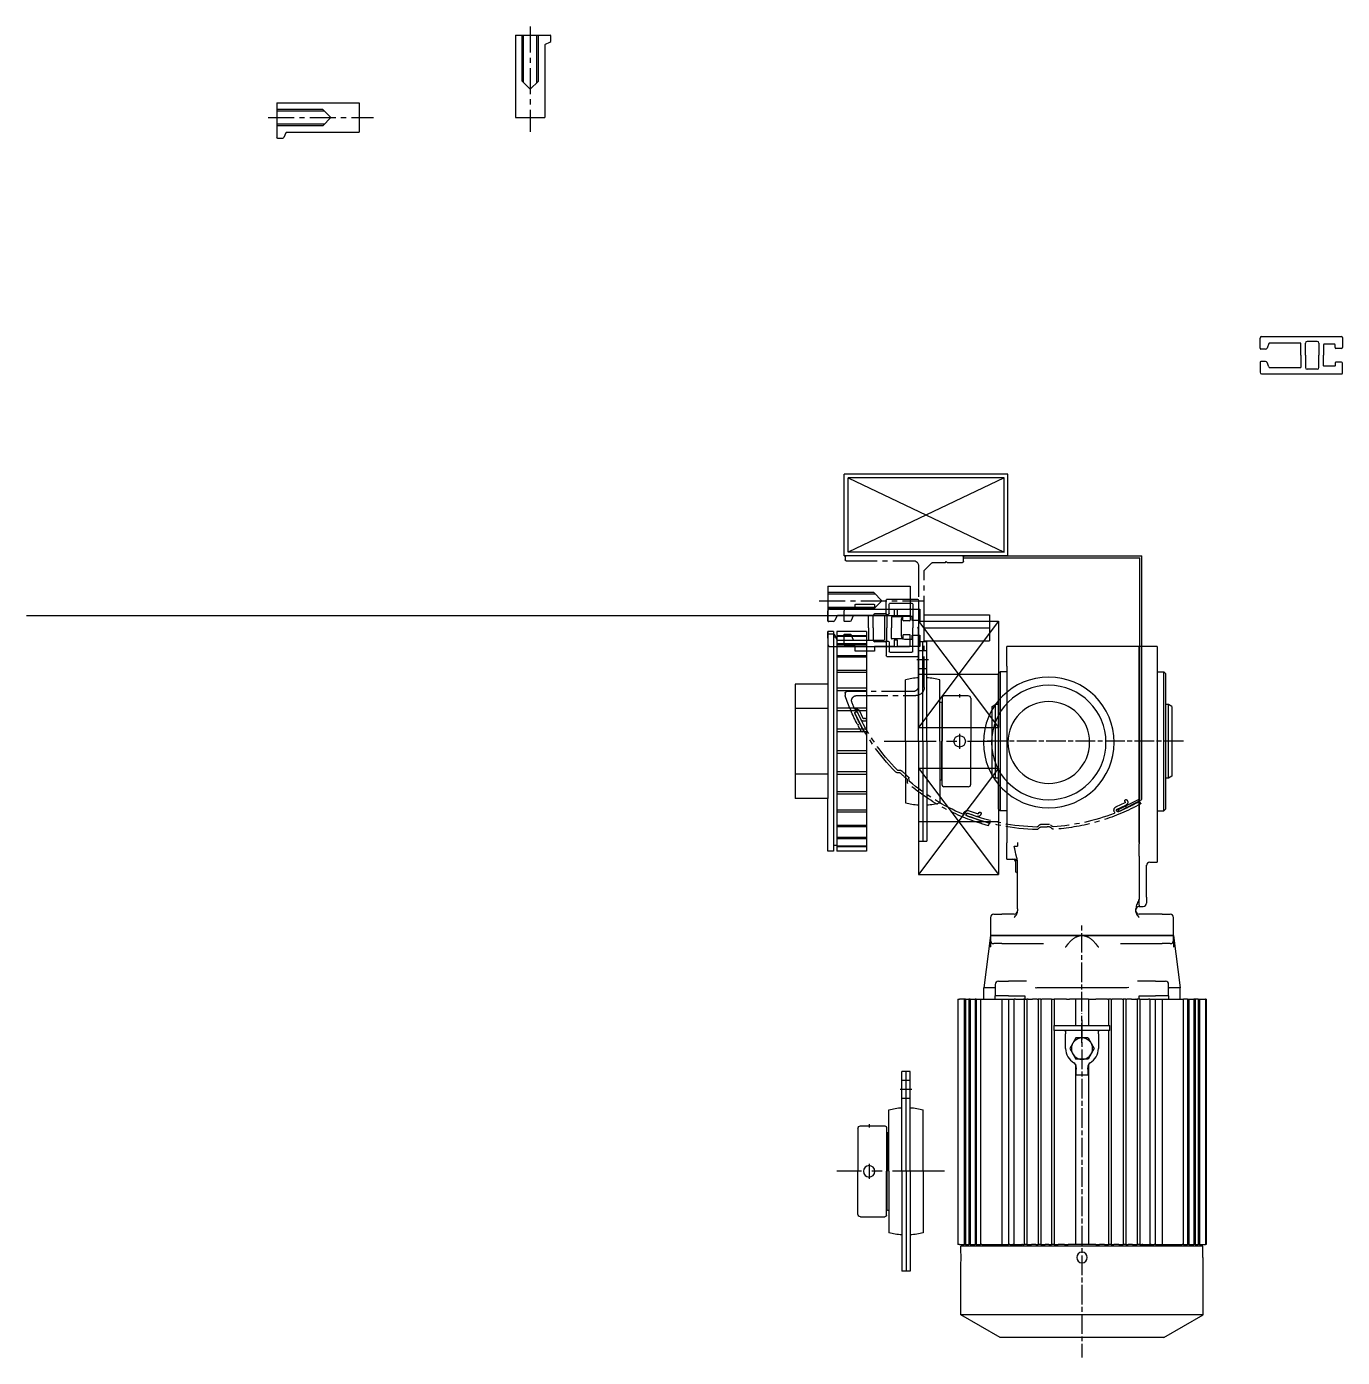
# Model space of a CAD drawing. Header units: millimetres. Extents: x 150937 to 394412, y 327166 to 584759.
# Drawn here: x 225525 to 226329, y 455833 to 456647 of the extents above; entities that cross this region are included whole.
import ezdxf

# ---------------------------------------------------------------- set-up
doc = ezdxf.new("R2010")
doc.units = ezdxf.units.MM
for name, pattern in [('AM_ISO08W050', [18, 12, -1.5, 3, -1.5]), ('CENTER', [50.8, 31.75, -6.35, 6.35, -6.35]), ('CENTER2', [28.575, 19.05, -3.175, 3.175, -3.175]), ('HIDDEN', [0.375, 0.25, -0.125])]:
    doc.linetypes.add(name, pattern=pattern)
for name, color, linetype in [('1', 2, 'CENTER2'), ('AM_7', 4, 'AM_ISO08W050'), ('AM_VIS', 7, 'Continuous'), ('C', 1, 'CENTER')]:
    doc.layers.add(name, color=color, linetype=linetype)

# ---------------------------------------------------------------- blocks, each defined once
blk = doc.blocks.new('wqweqwqw')
at = {"color": 1}
for p, q in [((-34498.3, 13825.96), (-34498.3, 13807.21)), ((-34489.51, 13826.46), (-34497.8, 13826.46)), ((-34495.8, 13824.16), (-34495.8, 13810.71)), ((-34491.82, 13824.66), (-34495.3, 13824.66)), ((-34489.51, 13824.66), (-34491.82, 13824.66)), ((-34489.01, 13825.96), (-34489.01, 13825.16)), ((-34472.59, 13825.96), (-34472.59, 13825.16)), ((-34472.09, 13826.46), (-34463.8, 13826.46)), ((-34472.09, 13824.66), (-34469.78, 13824.66)), ((-34469.78, 13824.66), (-34466.3, 13824.66)), ((-34465.8, 13824.16), (-34465.8, 13810.71)), ((-34463.3, 13825.96), (-34463.3, 13807.21)), ((-34497.8, 13806.71), (-34481.3, 13806.71)), ((-34495.3, 13810.21), (-34480.8, 13810.21)), ((-34480.8, 13807.21), (-34481.3, 13806.71)), ((-34466.3, 13810.21), (-34480.8, 13810.21)), ((-34480.3, 13806.71), (-34480.8, 13807.21)), ((-34463.8, 13806.71), (-34480.3, 13806.71))]:
    blk.add_line(p, q, dxfattribs=at)
for centre, start, end in [((-34497.8, 13825.96), 90, 180), ((-34495.3, 13824.16), 90, 180), ((-34489.51, 13825.96), 360, 90), ((-34489.51, 13825.16), 270, 0), ((-34472.09, 13825.96), 90, 180), ((-34472.09, 13825.16), 180, 270), ((-34466.3, 13824.16), 0, 90), ((-34463.8, 13825.96), 0, 90), ((-34497.8, 13807.21), 180, 270), ((-34495.3, 13810.71), 180, 270), ((-34466.3, 13810.71), 270, 0), ((-34463.8, 13807.21), 270, 0)]:
    blk.add_arc(centre, 0.5, start, end, dxfattribs=at)
blk = doc.blocks.new('ddddd')
for p, q in [((-37835.61, 17824.24), (-37835.61, 17874.24)), ((-37835.61, 17874.24), (-37735.61, 17874.24)), ((-37833.31, 17826.54), (-37833.31, 17871.94)), ((-37833.31, 17871.94), (-37737.91, 17871.94)), ((-37833.31, 17871.94), (-37737.91, 17826.54)), ((-37737.91, 17871.94), (-37833.31, 17826.54)), ((-37737.91, 17826.54), (-37737.91, 17871.94)), ((-37735.61, 17824.24), (-37735.61, 17874.24)), ((-37833.31, 17826.54), (-37737.91, 17826.54)), ((-37835.61, 17824.24), (-37735.61, 17824.24)), ((-37808.46, 17823.04), (-37808.46, 17824.24)), ((-37784.46, 17788.24), (-37824.46, 17788.24)), ((-37824.46, 17788.24), (-37824.46, 17772.24)), ((-37735.61, 17787.49), (-37235.61, 17787.49)), ((-37784.46, 17780.24), (-37824.46, 17780.24)), ((-37784.46, 17772.24), (-37824.46, 17772.24)), ((-37742.1, 17738.74), (-37742.09, 17738.74)), ((-37907.52, 17671.21), (-37908.09, 17670.15)), ((-37902.82, 17668.88), (-37903.4, 17667.83))]:
    blk.add_line(p, q)
at = {"color": 3}
for p, q in [((-37808.46, 17824.24), (-37917.6, 17824.24)), ((-37917.6, 17675.16), (-37917.6, 17824.24)), ((-37808.46, 17823.04), (-37916.4, 17823.04)), ((-37916.4, 17675.68), (-37916.4, 17823.04)), ((-37903.4, 17667.83), (-37917.6, 17675.16)), ((-37902.82, 17668.88), (-37916.4, 17675.68))]:
    blk.add_line(p, q, dxfattribs=at)
at = {"color": 5}
blk.add_lwpolyline([(-37770.43, 17780.24), (-37770.43, 17775.24, -0.414214), (-37772.43, 17773.24), (-37777.21, 17773.24), (-37777.21, 17775.74), (-37781.71, 17775.74), (-37781.71, 17768.84), (-37768.21, 17768.84), (-37768.21, 17772.64), (-37766.01, 17772.64), (-37766.01, 17768.84), (-37754.01, 17768.84), (-37754.01, 17766.14, 0.414214), (-37753.71, 17765.84), (-37742.61, 17765.84, 0.414214), (-37742.31, 17766.14), (-37742.31, 17768.84), (-37736.61, 17768.84, 0.414214), (-37735.61, 17769.84), (-37735.61, 17776.14, 0.414214), (-37735.91, 17776.44), (-37736.61, 17776.44), (-37738.96, 17776.44, 0.314574), (-37739.89, 17775.78), (-37740.94, 17772.93, -0.314574), (-37741.22, 17772.74), (-37759.91, 17772.74, -0.414214), (-37760.41, 17773.24), (-37760.41, 17780.24), (-37760.41, 17787.24, -0.414214), (-37759.91, 17787.74), (-37741.22, 17787.74, -0.314574), (-37740.94, 17787.54), (-37739.89, 17784.69, 0.314574), (-37738.96, 17784.04), (-37736.61, 17784.04), (-37735.91, 17784.04, 0.414214), (-37735.61, 17784.34), (-37735.61, 17790.64, 0.414214), (-37736.61, 17791.64), (-37742.31, 17791.64), (-37742.31, 17794.34, 0.414214), (-37742.61, 17794.64), (-37753.71, 17794.64, 0.414214), (-37754.01, 17794.34), (-37754.01, 17791.64), (-37766.01, 17791.64), (-37766.01, 17787.84), (-37768.21, 17787.84), (-37768.21, 17791.64), (-37781.71, 17791.64), (-37781.71, 17784.74), (-37777.21, 17784.74), (-37777.21, 17787.24), (-37772.43, 17787.24, -0.414214), (-37770.43, 17785.24)], format="xyb", close=True, dxfattribs=at)
for radius in [40, 35, 25]:
    blk.add_circle((-37860.64, 17710.09), radius)
at = {"layer": '1'}
for p, q in [((-37808.46, 17820.74), (-37808.46, 17823.74)), ((-37807.96, 17824.24), (-37736.67, 17824.24)), ((-37798.46, 17820.24), (-37807.96, 17820.24)), ((-37797.96, 17820.74), (-37798.46, 17820.24)), ((-37797.46, 17820.24), (-37797.96, 17820.74)), ((-37789.88, 17820.24), (-37797.46, 17820.24)), ((-37789.17, 17819.94), (-37784.75, 17815.53)), ((-37780.96, 17818.24), (-37780.96, 17745.03)), ((-37736.67, 17821.24), (-37777.96, 17821.24)), ((-37736.17, 17823.74), (-37736.17, 17821.74)), ((-37784.46, 17780.74), (-37784.46, 17814.82)), ((-37783.96, 17780.24), (-37784.46, 17780.74)), ((-37784.46, 17779.74), (-37783.96, 17780.24)), ((-37784.46, 17743.72), (-37784.46, 17779.74)), ((-37743.09, 17738.74), (-37779.46, 17738.74)), ((-37777.42, 17741.24), (-37737.17, 17741.24)), ((-37736.17, 17740.24), (-37736.17, 17738.9)), ((-37747.22, 17724.84), (-37745.12, 17729.19)), ((-37743.74, 17728.47), (-37745.82, 17724.15)), ((-37748.36, 17723.23), (-37748.72, 17723.39)), ((-37748.09, 17724.82), (-37747.73, 17724.66)), ((-37743.93, 17720.55), (-37745.98, 17716.76)), ((-37743.58, 17721.23), (-37744.08, 17721.08)), ((-37744.08, 17721.08), (-37743.93, 17720.55)), ((-37747.32, 17717.49), (-37746.7, 17718.72)), ((-37746.3, 17716.66), (-37747.23, 17717.17)), ((-37775.23, 17686.85), (-37775.14, 17688.37)), ((-37770.22, 17692.94), (-37768.7, 17692.91)), ((-37767.64, 17691.76), (-37769.16, 17691.8)), ((-37774.08, 17687.22), (-37774.15, 17685.7)), ((-37916.86, 17672.83), (-37916.37, 17673.77)), ((-37912.95, 17670.5), (-37916.77, 17672.51)), ((-37916.05, 17673.86), (-37914.81, 17673.26)), ((-37908.81, 17674.32), (-37908.66, 17674.68)), ((-37902.55, 17669.39), (-37907.87, 17671.78)), ((-37907.22, 17674.06), (-37907.38, 17673.7)), ((-37907.19, 17673.19), (-37901.84, 17670.78)), ((-37912.42, 17670.66), (-37912.95, 17670.5)), ((-37912.27, 17670.16), (-37912.42, 17670.66)), ((-37819.12, 17666.06), (-37819.26, 17666.42)), ((-37817.8, 17666.97), (-37817.66, 17666.61)), ((-37817.17, 17666.38), (-37811.65, 17668.36)), ((-37811.19, 17666.87), (-37816.68, 17664.89)), ((-37861.72, 17658.24), (-37862.82, 17657.2)), ((-37862.8, 17658.77), (-37861.69, 17659.8)), ((-37853.93, 17657.03), (-37855, 17658.11)), ((-37854.97, 17659.67), (-37853.89, 17658.6)), ((-37823.88, 17659.4), (-37824.17, 17660.41)), ((-37824.01, 17660.7), (-37822.69, 17661.13)), ((-37819.44, 17660.44), (-37823.59, 17659.24)), ((-37819.17, 17660.92), (-37819.44, 17660.44)), ((-37818.71, 17660.67), (-37819.17, 17660.92))]:
    blk.add_line(p, q, dxfattribs=at)
for centre, radius, start, end in [((-37807.96, 17823.74), 0.5, 90, 180), ((-37807.96, 17820.74), 0.5, 180, 270), ((-37789.88, 17819.24), 1, 45, 90), ((-37777.96, 17818.24), 3, 90, 180), ((-37736.67, 17823.74), 0.5, 0, 90), ((-37736.67, 17821.74), 0.5, 270, 0), ((-37785.46, 17814.82), 1, 0, 45), ((-37777.58, 17744.63), 3.4, 173.30221, 272.76908), ((-37779.46, 17743.74), 5, 180, 270), ((-37854.64, 17778.6), 125, 332.68296, 341.32928), ((-37743.09, 17735.74), 3, 338.98199, 90), ((-37737.17, 17740.24), 1, 0, 90), ((-37737.17, 17738.9), 1, 341.32928, 0), ((-37855.8, 17780.04), 123.43, 315.25157, 335.27052), ((-37743.02, 17728.15), 2.34, 72.52838, 153.7085), ((-37742.98, 17728.05), 0.867, 329.91686, 150.64308), ((-37742.98, 17728.05), 0.788, 343.30576, 153.07627), ((-37742.23, 17730.68), 0.3, 252.52838, 336.91194), ((-37854.64, 17778.6), 122.5, 336.91194, 338.98199), ((-37855.8, 17780.04), 125, 315.2202, 335.30719), ((-37748.4, 17724.1), 0.781, 66.04629, 246.04629), ((-37747.57, 17725.01), 1.95, 246.04629, 333.7085), ((-37747.57, 17725.01), 0.391, 246.04629, 333.7085), ((-37854.64, 17778.6), 123.43, 330.98255, 335.60306), ((-37747.12, 17717.37), 0.234, 151.73514, 241.49987), ((-37746.19, 17716.87), 0.234, 241.49987, 331.56203), ((-37774.36, 17688.32), 0.781, 131.60066, 176.88727), ((-37855.8, 17780.04), 121.87, 311.60066, 314.23334), ((-37773.3, 17687.18), 0.781, 131.61816, 177.12829), ((-37855.8, 17780.04), 123.43, 311.61816, 314.21584), ((-37770.24, 17692.16), 0.781, 88.94673, 134.23334), ((-37769.17, 17691.01), 0.781, 88.70571, 134.21584), ((-37768.69, 17693.69), 0.781, 268.94673, 315.25157), ((-37767.62, 17692.54), 0.781, 268.70571, 315.2202), ((-37855.8, 17780.04), 125, 287.25651, 310.61381), ((-37855.8, 17780.04), 123.43, 292.7607, 310.58243), ((-37776.01, 17686.89), 0.781, 310.58243, 356.88727), ((-37774.94, 17685.74), 0.781, 310.61381, 357.12829), ((-37916.66, 17672.72), 0.234, 152.05898, 242.12114), ((-37916.16, 17673.66), 0.234, 62.29425, 152.05898), ((-37855.99, 17781.77), 123.43, 241.54166, 246.16217), ((-37907.02, 17673.54), 1.95, 156.60541, 244.26761), ((-37907.94, 17674.37), 0.781, 336.60541, 156.60541), ((-37907.02, 17673.54), 0.391, 156.60541, 244.26761), ((-37855.99, 17781.77), 125, 243.24207, 266.59936), ((-37855.99, 17781.77), 123.43, 246.16217, 247.46972), ((-37903.01, 17668.61), 0.898, 242.92656, 59.20884), ((-37902.86, 17668.67), 2.34, 333.55745, 64.26761), ((-37900.2, 17667.2), 0.704, 142.34226, 220.88657), ((-37855.99, 17781.77), 123.43, 248.74626, 266.56799), ((-37855.99, 17781.77), 125, 271.20576, 291.29275), ((-37855.99, 17781.77), 123.43, 271.23713, 291.25608), ((-37855.8, 17780.04), 123.43, 285.5561, 290.17662), ((-37818.53, 17666.7), 0.781, 20.61985, 200.61985), ((-37817.29, 17666.75), 1.95, 200.61985, 288.28205), ((-37817.29, 17666.75), 0.391, 200.61985, 288.28205), ((-37855.8, 17780.04), 123.43, 290.17662, 291.48416), ((-37810.91, 17666.14), 2.34, 17.57189, 108.28205), ((-37810.98, 17665.99), 0.788, 299.29132, 109.06183), ((-37810.98, 17665.99), 0.898, 286.94101, 103.22329), ((-37807.98, 17666.92), 0.704, 186.3567, 264.90101), ((-37863.36, 17657.77), 0.781, 266.59936, 313.11385), ((-37863.33, 17659.34), 0.781, 266.56799, 312.87283), ((-37861.18, 17657.67), 0.781, 87.60372, 133.11385), ((-37855.99, 17781.77), 123.43, 267.60372, 270.2014), ((-37855.99, 17781.77), 121.87, 267.58622, 270.2189), ((-37855.55, 17657.56), 0.781, 44.69127, 90.2014), ((-37855.52, 17659.12), 0.781, 44.93229, 90.2189), ((-37853.38, 17657.58), 0.781, 224.69127, 271.20576), ((-37853.34, 17659.15), 0.781, 224.93229, 271.23713), ((-37823.95, 17660.48), 0.234, 106.30869, 196.07343), ((-37823.65, 17659.46), 0.234, 196.07343, 286.13559)]:
    blk.add_arc(centre, radius, start, end, dxfattribs=at)
at = {"rotation": 270}
blk.add_blockref('wqweqwqw', (-51587.67, -16700.57), dxfattribs=at)
blk = doc.blocks.new('dxx')
for p, q in [((-35783.95, 14428.59), (-35783.95, 14378.24)), ((-35783.95, 14428.59), (-35762.71, 14428.59)), ((-35765.58, 14423.22), (-35762.85, 14424.33)), ((-35762.25, 14427.59), (-35762.25, 14428.09)), ((-35762.25, 14425.25), (-35762.25, 14427.59)), ((-35765.95, 14422.67), (-35765.95, 14378.24)), ((-35783.95, 14378.24), (-35765.95, 14378.24))]:
    blk.add_line(p, q)
at = {"color": 3}
for p, q in [((-35779.95, 14400.59), (-35779.95, 14428.59)), ((-35778.95, 14399.59), (-35778.95, 14428.59)), ((-35770.95, 14399.59), (-35770.95, 14428.59)), ((-35769.95, 14400.59), (-35769.95, 14428.59)), ((-35779.95, 14400.59), (-35774.95, 14395.59)), ((-35769.95, 14400.59), (-35774.95, 14395.59))]:
    blk.add_line(p, q, dxfattribs=at)
for centre, radius, start, end in [((-35763.25, 14425.25), 1, 293.66897, 0), ((-35762.75, 14428.09), 0.5, 0, 90), ((-35765.35, 14422.67), 0.6, 112.11017, 180)]:
    blk.add_arc(centre, radius, start, end)
at = {"layer": 'C', "color": 1, "linetype": 'CENTER', "ltscale": 0.5}
blk.add_line((-35774.95, 14433.87), (-35774.95, 14369.49), dxfattribs=at)
blk = doc.blocks.new('기어1')
for p, q in [((-35257.33, 14473.71), (-35260.83, 14473.71)), ((-35260.83, 14473.71), (-35260.83, 14371.46)), ((-35260.83, 14469.62), (-35260.83, 14473.71)), ((-35257.33, 14473.71), (-35257.33, 14339.21)), ((-35237.33, 14473.71), (-35255.33, 14473.71)), ((-35255.33, 14473.71), (-35255.33, 14339.21)), ((-35255.33, 14473.71), (-35255.33, 14339.21)), ((-35237.33, 14473.71), (-35237.33, 14339.21)), ((-35255.33, 14470.21), (-35257.33, 14470.21)), ((-35237.33, 14471.05), (-35255.33, 14471.05)), ((-35237.33, 14470.57), (-35255.33, 14470.57)), ((-35237.33, 14466.15), (-35255.33, 14466.15)), ((-35237.33, 14465.37), (-35255.33, 14465.37)), ((-35237.33, 14458.85), (-35255.33, 14458.85)), ((-35237.33, 14457.92), (-35255.33, 14457.92)), ((-35237.33, 14449.75), (-35255.33, 14449.75)), ((-35237.33, 14448.48), (-35255.33, 14448.48)), ((-35280.83, 14441.46), (-35280.83, 14371.46)), ((-35260.83, 14441.46), (-35280.83, 14441.46)), ((-35237.33, 14438.88), (-35255.33, 14438.88)), ((-35237.33, 14437.43), (-35255.33, 14437.43)), ((-35260.83, 14426.46), (-35280.83, 14426.46)), ((-35237.33, 14426.76), (-35255.33, 14426.76)), ((-35237.33, 14425.19), (-35255.33, 14425.19)), ((-35237.33, 14413.87), (-35255.33, 14413.87)), ((-35237.33, 14413.87), (-35255.33, 14413.87)), ((-35237.33, 14412.23), (-35255.33, 14412.23)), ((-35237.33, 14412.23), (-35255.33, 14412.23)), ((-35237.33, 14400.69), (-35255.33, 14400.69)), ((-35237.33, 14400.68), (-35255.33, 14400.68)), ((-35237.33, 14399.05), (-35255.33, 14399.05)), ((-35237.33, 14399.05), (-35255.33, 14399.05)), ((-35260.83, 14386.46), (-35280.83, 14386.46)), ((-35237.33, 14387.73), (-35255.33, 14387.73)), ((-35237.33, 14386.15), (-35255.33, 14386.15)), ((-35237.33, 14375.49), (-35255.33, 14375.49)), ((-35260.83, 14371.46), (-35280.83, 14371.46)), ((-35260.83, 14339.21), (-35260.83, 14371.46)), ((-35237.33, 14374.04), (-35255.33, 14374.04)), ((-35237.33, 14364.44), (-35255.33, 14364.44)), ((-35237.33, 14363.17), (-35255.33, 14363.17)), ((-35237.33, 14355), (-35255.33, 14355)), ((-35237.33, 14354.07), (-35255.33, 14354.07)), ((-35255.33, 14342.71), (-35257.33, 14342.71)), ((-35237.33, 14347.54), (-35255.33, 14347.54)), ((-35237.33, 14346.77), (-35255.33, 14346.77)), ((-35237.33, 14342.35), (-35255.33, 14342.35)), ((-35257.33, 14339.21), (-35260.83, 14339.21)), ((-35237.33, 14341.87), (-35255.33, 14341.87)), ((-35237.33, 14339.21), (-35255.33, 14339.21)), ((-35237.33, 14339.21), (-35237.33, 14339.21))]:
    blk.add_line(p, q)
blk = doc.blocks.new('eee')
at = {"color": 5}
for p, q in [((-34078.53, 13823.05), (-34078.53, 13815.65)), ((-34071.43, 13824.05), (-34077.53, 13824.05)), ((-34070.93, 13823.05), (-34070.93, 13823.55)), ((-34070.93, 13820.7), (-34070.93, 13823.05)), ((-34063.33, 13823.05), (-34063.33, 13823.55)), ((-34063.33, 13820.7), (-34063.33, 13823.05)), ((-34062.83, 13824.05), (-34056.73, 13824.05)), ((-34055.73, 13823.05), (-34055.73, 13815.65)), ((-34078.53, 13815.65), (-34078.53, 13807.65)), ((-34074.63, 13818.12), (-34074.63, 13799.19)), ((-34074.26, 13818.68), (-34071.53, 13819.78)), ((-34060, 13818.68), (-34062.73, 13819.78)), ((-34059.63, 13799.19), (-34059.63, 13818.12)), ((-34055.73, 13815.65), (-34055.73, 13807.65)), ((-34078.53, 13807.65), (-34078.53, 13786.69)), ((-34055.73, 13807.65), (-34055.73, 13786.69)), ((-34067.13, 13799.19), (-34074.63, 13799.19)), ((-34067.13, 13799.19), (-34059.63, 13799.19)), ((-34075.63, 13789.09), (-34075.63, 13795.29)), ((-34067.13, 13796.29), (-34074.63, 13796.29)), ((-34067.13, 13796.29), (-34059.63, 13796.29)), ((-34058.63, 13789.09), (-34058.63, 13795.29)), ((-34078.53, 13786.69), (-34078.53, 13774.19)), ((-34074.63, 13788.09), (-34067.13, 13788.09)), ((-34073.88, 13778.39), (-34073.88, 13784.99)), ((-34073.68, 13785.19), (-34067.13, 13785.19)), ((-34059.63, 13788.09), (-34067.13, 13788.09)), ((-34060.58, 13785.19), (-34067.13, 13785.19)), ((-34060.38, 13778.39), (-34060.38, 13784.99)), ((-34055.73, 13786.69), (-34055.73, 13774.19)), ((-34078.03, 13773.69), (-34071.88, 13773.69)), ((-34071.88, 13778.19), (-34073.68, 13778.19)), ((-34071.38, 13774.19), (-34071.38, 13777.69)), ((-34062.88, 13774.19), (-34062.88, 13777.69)), ((-34062.38, 13778.19), (-34060.58, 13778.19)), ((-34056.23, 13773.69), (-34062.38, 13773.69))]:
    blk.add_line(p, q, dxfattribs=at)
for centre, radius, start, end in [((-34077.53, 13823.05), 1, 90, 180), ((-34071.43, 13823.55), 0.5, 0, 90), ((-34062.83, 13823.55), 0.5, 90, 180), ((-34056.73, 13823.05), 1, 0, 90), ((-34074.03, 13818.12), 0.6, 112.11017, 180), ((-34071.93, 13820.7), 1, 293.66897, 0), ((-34062.33, 13820.7), 1, 180, 246.33103), ((-34060.23, 13818.12), 0.6, 0, 67.88983), ((-34074.63, 13795.29), 1, 90, 180), ((-34074.63, 13789.09), 1, 180, 270), ((-34059.63, 13795.29), 1, 0, 90), ((-34059.63, 13789.09), 1, 270, 0), ((-34073.68, 13784.99), 0.2, 90, 180), ((-34060.58, 13784.99), 0.2, 0, 90), ((-34078.03, 13774.19), 0.5, 180, 270), ((-34073.68, 13778.39), 0.2, 180, 270), ((-34071.88, 13777.69), 0.5, 0, 90), ((-34071.88, 13774.19), 0.5, 270, 0), ((-34062.38, 13777.69), 0.5, 90, 180), ((-34062.38, 13774.19), 0.5, 180, 270), ((-34060.58, 13778.39), 0.2, 270, 360), ((-34056.23, 13774.19), 0.5, 270, 0)]:
    blk.add_arc(centre, radius, start, end, dxfattribs=at)
blk = doc.blocks.new('베어링')
for p, q in [((1616.05, -9884.44), (1616.05, -9823.44)), ((1616.05, -9823.44), (1621.25, -9823.44)), ((1618.65, -9884.44), (1618.65, -9823.44)), ((1621.25, -9884.44), (1621.25, -9823.44)), ((1608.15, -9884.44), (1608.15, -9846.88)), ((1629.15, -9884.44), (1629.15, -9846.88)), ((1646.55, -9856.64), (1631.55, -9856.64)), ((1630.05, -9860.69), (1629.15, -9860.69)), ((1630.05, -9860.69), (1630.25, -9860.89)), ((1630.25, -9860.89), (1630.25, -9884.44)), ((1630.55, -9857.64), (1630.55, -9884.44)), ((1648.05, -9858.14), (1648.05, -9884.44)), ((1608.15, -9884.44), (1608.15, -9922)), ((1616.05, -9884.44), (1616.05, -9945.44)), ((1618.65, -9884.44), (1618.65, -9945.44)), ((1621.25, -9884.44), (1621.25, -9945.44)), ((1629.15, -9884.44), (1629.15, -9922)), ((1630.25, -9907.99), (1630.25, -9884.44)), ((1630.55, -9911.24), (1630.55, -9884.44)), ((1648.05, -9910.74), (1648.05, -9884.44)), ((1630.05, -9908.19), (1629.15, -9908.19)), ((1630.05, -9908.19), (1630.25, -9907.99)), ((1646.55, -9912.24), (1631.55, -9912.24)), ((1616.05, -9945.44), (1621.25, -9945.44))]:
    blk.add_line(p, q)
at = {"color": 3, "linetype": 'HIDDEN'}
for p, q in [((1616.05, -9828.94), (1621.25, -9828.94)), ((1616.05, -9839.94), (1621.25, -9839.94))]:
    blk.add_line(p, q, dxfattribs=at)
at = {"color": 1, "linetype": 'CENTER'}
for p, q in [((1615.05, -9834.44), (1622.25, -9834.44)), ((1641.25, -9855.64), (1641.25, -9857.64)), ((1641.25, -9879.94), (1641.25, -9888.94)), ((1595.15, -9884.44), (1661.05, -9884.44))]:
    blk.add_line(p, q, dxfattribs=at)
blk.add_circle((1641.25, -9884.44), 3.5)
for centre, radius, start, end in [((1618.65, -9884.44), 39, 93.82255, 105.6185), ((1618.65, -9884.44), 39, 74.3815, 86.17745), ((1631.55, -9857.64), 1, 90, 180), ((1646.55, -9858.14), 1.5, 0, 90), ((1630.75, -9862.3), 0.5, 180, 246.42182), ((1630.75, -9906.58), 0.5, 113.57818, 180), ((1631.55, -9911.24), 1, 180, 270), ((1646.55, -9910.74), 1.5, 270, 0), ((1618.65, -9884.44), 39, 254.3815, 266.17745), ((1618.65, -9884.44), 39, 273.82255, 285.6185)]:
    blk.add_arc(centre, radius, start, end)
blk = doc.blocks.new('방진')
for p, q in [((-39039.48, 18828.56), (-39039.48, 18763.56)), ((-39039.48, 18828.56), (-38990.48, 18828.56)), ((-39039.48, 18828.56), (-38990.48, 18763.56)), ((-38990.48, 18828.56), (-39039.48, 18763.56)), ((-38990.48, 18828.56), (-38990.48, 18763.56)), ((-39039.48, 18796.06), (-38990.48, 18796.06)), ((-39039.48, 18763.56), (-38990.48, 18763.56))]:
    blk.add_line(p, q)
blk = doc.blocks.new('모터')
at = {"layer": 'AM_7'}
for p, q in [((3464.36, -8975.8), (3341.75, -8975.8)), ((3402.25, -9141.04), (3402.25, -9087.04)), ((3402.25, -9160.24), (3402.25, -9142.04)), ((3402.25, -9146.24), (3402.25, -9352.61)), ((3402.25, -9163.74), (3402.25, -9163.74)), ((3402.25, -9163.74), (3402.25, -9163.74))]:
    blk.add_line(p, q, dxfattribs=at)
at = {"layer": 'AM_VIS'}
for p, q in [((3437.25, -8917.84), (3356.25, -8917.84)), ((3356.25, -8929.84), (3356.25, -8917.84)), ((3448.25, -8917.8), (3437.25, -8917.8)), ((3437.25, -8929.8), (3437.25, -8917.8)), ((3448.25, -8917.8), (3448.25, -8929.8)), ((3351.25, -8934.3), (3352.25, -8933.3)), ((3351.25, -8975.8), (3351.25, -8934.3)), ((3352.25, -8933.3), (3352.25, -8975.8)), ((3356.25, -8933.3), (3352.25, -8933.3)), ((3356.25, -8929.84), (3356.25, -9037.84)), ((3437.25, -8929.8), (3437.25, -9038.49)), ((3437.25, -9037.63), (3437.25, -8929.84)), ((3448.25, -8929.8), (3448.25, -9037.8)), ((3448.25, -8933.3), (3452.25, -8933.3)), ((3452.25, -8975.8), (3452.25, -8933.3)), ((3453.25, -8934.3), (3452.25, -8933.3)), ((3453.25, -8934.3), (3453.25, -8975.8)), ((3347.25, -8954.45), (3349.25, -8953.3)), ((3349.25, -8953.3), (3349.25, -8975.8)), ((3351.25, -8953.3), (3349.25, -8953.3)), ((3455.25, -8953.3), (3453.25, -8953.3)), ((3455.25, -8975.8), (3455.25, -8953.3)), ((3457.25, -8954.45), (3455.25, -8953.3)), ((3347.25, -8975.8), (3347.25, -8954.45)), ((3457.25, -8954.45), (3457.25, -8975.8)), ((3347.25, -8997.14), (3347.25, -8975.8)), ((3349.25, -8975.8), (3349.25, -8998.3)), ((3351.25, -9017.3), (3351.25, -8975.8)), ((3352.25, -8975.8), (3352.25, -9018.3)), ((3452.25, -9018.3), (3452.25, -8975.8)), ((3453.25, -8975.8), (3453.25, -9017.3)), ((3455.25, -8998.3), (3455.25, -8975.8)), ((3457.25, -8975.8), (3457.25, -8997.14)), ((3347.25, -8997.14), (3349.25, -8998.3)), ((3351.25, -8998.3), (3349.25, -8998.3)), ((3455.25, -8998.3), (3453.25, -8998.3)), ((3457.25, -8997.14), (3455.25, -8998.3)), ((3351.25, -9017.3), (3352.25, -9018.3)), ((3356.25, -9018.3), (3352.25, -9018.3)), ((3448.25, -9018.3), (3452.25, -9018.3)), ((3453.25, -9017.3), (3452.25, -9018.3)), ((3356.25, -9047.84), (3356.25, -9037.84)), ((3360.75, -9040.01), (3362.75, -9040.01)), ((3362.75, -9037.63), (3362.75, -9037.84)), ((3362.75, -9037.84), (3362.75, -9040.01)), ((3437.25, -9046.12), (3437.25, -9038.49)), ((3448.25, -9037.8), (3448.25, -9049.8)), ((3356.25, -9047.84), (3360.75, -9047.84)), ((3361.75, -9055.8), (3361.75, -9049.84)), ((3362.75, -9078.17), (3362.75, -9049.08)), ((3437.25, -9046.12), (3437.25, -9072.43)), ((3443.75, -9049.8), (3448.25, -9049.8)), ((3441.75, -9071.15), (3441.75, -9051.63)), ((3437.25, -9075.91), (3437.25, -9072.43)), ((3441.75, -9071.15), (3441.75, -9074.8)), ((3346.25, -9083.54), (3346.25, -9094.54)), ((3348.25, -9081.54), (3353.25, -9081.54)), ((3360.75, -9081.54), (3353.25, -9081.54)), ((3362.75, -9078.17), (3362.75, -9079.42)), ((3362.75, -9080.08), (3362.75, -9079.42)), ((3435.25, -9077.97), (3435.25, -9078.17)), ((3435.25, -9079.42), (3435.25, -9078.17)), ((3435.25, -9080.08), (3435.25, -9079.42)), ((3437.25, -9075.91), (3437.25, -9076.84)), ((3437.25, -9076.8), (3439.75, -9076.8)), ((3451.25, -9081.54), (3437.25, -9081.54)), ((3451.25, -9081.54), (3456.25, -9081.54)), ((3458.25, -9094.54), (3458.25, -9083.54)), ((3346.25, -9094.54), (3342.25, -9126.54)), ((3346.25, -9094.54), (3346.25, -9097.54)), ((3346.25, -9094.54), (3353.25, -9094.54)), ((3353.25, -9094.54), (3346.25, -9094.54)), ((3346.25, -9097.54), (3346.25, -9101.43)), ((3353.25, -9099.54), (3348.25, -9099.54)), ((3402.25, -9094.54), (3353.25, -9094.54)), ((3353.25, -9094.54), (3451.25, -9094.54)), ((3353.25, -9099.54), (3378.75, -9099.54)), ((3451.25, -9094.54), (3402.25, -9094.54)), ((3425.74, -9099.54), (3451.25, -9099.54)), ((3451.25, -9094.54), (3458.25, -9094.54)), ((3458.25, -9094.54), (3451.25, -9094.54)), ((3456.25, -9099.54), (3451.25, -9099.54)), ((3458.25, -9094.54), (3462.25, -9126.54)), ((3458.25, -9097.54), (3458.25, -9094.54)), ((3458.25, -9097.54), (3458.25, -9101.43)), ((3351.25, -9122.54), (3357.25, -9122.54)), ((3368.3, -9122.54), (3357.25, -9122.54)), ((3447.25, -9122.54), (3436.2, -9122.54)), ((3447.25, -9122.54), (3453.25, -9122.54)), ((3342.25, -9133.54), (3342.25, -9126.54)), ((3349.01, -9126.54), (3342.25, -9126.54)), ((3349.25, -9124.54), (3349.25, -9131.54)), ((3357.25, -9131.54), (3349.25, -9131.54)), ((3349.25, -9133.54), (3349.25, -9131.54)), ((3357.25, -9131.54), (3367.27, -9131.54)), ((3367.27, -9131.54), (3367.27, -9133.54)), ((3373.63, -9126.42), (3374.55, -9126.54)), ((3429.92, -9126.54), (3374.58, -9126.54)), ((3430.87, -9126.42), (3429.94, -9126.54)), ((3437.22, -9131.54), (3447.25, -9131.54)), ((3437.22, -9133.54), (3437.22, -9131.54)), ((3455.25, -9131.54), (3447.25, -9131.54)), ((3455.25, -9131.54), (3455.25, -9124.54)), ((3455.25, -9131.54), (3455.25, -9133.54)), ((3462.25, -9126.54), (3455.49, -9126.54)), ((3462.25, -9133.54), (3462.25, -9126.54)), ((3326.35, -9133.54), (3326.35, -9283.54)), ((3326.35, -9133.54), (3326.64, -9133.54)), ((3326.64, -9133.54), (3327.38, -9133.54)), ((3330.25, -9133.54), (3327.38, -9133.54)), ((3330.25, -9133.54), (3330.25, -9283.54)), ((3331.05, -9133.54), (3330.25, -9133.54)), ((3331.05, -9133.54), (3331.05, -9283.54)), ((3331.05, -9133.54), (3333.02, -9133.54)), ((3333.02, -9133.54), (3333.02, -9283.54)), ((3333.82, -9133.54), (3333.02, -9133.54)), ((3333.82, -9133.54), (3333.82, -9283.54)), ((3333.82, -9133.54), (3336.89, -9133.54)), ((3336.89, -9133.54), (3336.89, -9283.54)), ((3337.6, -9133.54), (3336.89, -9133.54)), ((3337.6, -9133.54), (3337.6, -9283.54)), ((3337.6, -9133.54), (3340.25, -9133.54)), ((3340.25, -9133.54), (3340.25, -9283.54)), ((3340.25, -9133.54), (3341.05, -9133.54)), ((3341.05, -9133.54), (3353.19, -9133.54)), ((3353.19, -9133.54), (3353.19, -9283.54)), ((3353.19, -9133.54), (3355.06, -9133.54)), ((3355.06, -9133.54), (3357.25, -9133.54)), ((3357.25, -9133.54), (3357.25, -9283.54)), ((3357.25, -9133.54), (3358.05, -9133.54)), ((3358.05, -9133.54), (3359.95, -9133.54)), ((3359.95, -9133.54), (3360.75, -9133.54)), ((3360.75, -9283.54), (3360.75, -9133.54)), ((3361.63, -9133.54), (3360.75, -9133.54)), ((3361.63, -9133.54), (3362.57, -9133.54)), ((3362.57, -9133.54), (3366.39, -9133.54)), ((3366.95, -9133.54), (3366.39, -9133.54)), ((3366.95, -9133.54), (3366.95, -9283.54)), ((3366.95, -9133.54), (3368.55, -9133.54)), ((3368.55, -9133.54), (3368.55, -9283.54)), ((3369.11, -9133.54), (3368.55, -9133.54)), ((3369.41, -9133.54), (3369.11, -9133.54)), ((3369.41, -9133.54), (3372.05, -9133.54)), ((3373.99, -9133.54), (3372.05, -9133.54)), ((3374.79, -9133.54), (3373.99, -9133.54)), ((3374.79, -9133.54), (3375.45, -9133.54)), ((3375.45, -9133.54), (3375.45, -9283.54)), ((3377.05, -9133.54), (3375.45, -9133.54)), ((3377.05, -9133.54), (3377.05, -9283.54)), ((3377.05, -9133.54), (3377.63, -9133.54)), ((3379.68, -9133.54), (3377.63, -9133.54)), ((3382.03, -9133.54), (3379.68, -9133.54)), ((3383.03, -9133.54), (3382.03, -9133.54)), ((3383.67, -9133.54), (3383.03, -9133.54)), ((3383.67, -9133.54), (3383.67, -9283.54)), ((3383.67, -9133.54), (3385.25, -9133.54)), ((3385.25, -9133.54), (3385.25, -9149.54)), ((3385.87, -9133.54), (3385.25, -9133.54)), ((3387.72, -9133.54), (3385.87, -9133.54)), ((3391.6, -9133.54), (3387.72, -9133.54)), ((3392.83, -9133.54), (3391.6, -9133.54)), ((3392.83, -9133.54), (3393.81, -9133.54)), ((3393.81, -9133.54), (3394.53, -9133.54)), ((3398.25, -9133.54), (3394.53, -9133.54)), ((3406.25, -9133.54), (3398.25, -9133.54)), ((3398.25, -9133.54), (3398.25, -9149.54)), ((3406.25, -9133.54), (3406.25, -9149.54)), ((3406.25, -9133.54), (3409.96, -9133.54)), ((3409.96, -9133.54), (3410.68, -9133.54)), ((3411.66, -9133.54), (3410.68, -9133.54)), ((3412.9, -9133.54), (3411.66, -9133.54)), ((3416.01, -9133.54), (3412.9, -9133.54)), ((3417.85, -9133.54), (3416.01, -9133.54)), ((3417.85, -9133.54), (3418.44, -9133.54)), ((3418.44, -9133.54), (3418.44, -9149.54)), ((3420.04, -9133.54), (3418.44, -9133.54)), ((3420.04, -9133.54), (3420.04, -9283.54)), ((3420.04, -9133.54), (3420.69, -9133.54)), ((3421.71, -9133.54), (3420.69, -9133.54)), ((3424.82, -9133.54), (3421.71, -9133.54)), ((3426.87, -9133.54), (3424.82, -9133.54)), ((3426.87, -9133.54), (3427.45, -9133.54)), ((3427.45, -9133.54), (3427.45, -9283.54)), ((3429.05, -9133.54), (3427.45, -9133.54)), ((3429.05, -9133.54), (3429.05, -9283.54)), ((3429.05, -9133.54), (3429.7, -9133.54)), ((3430.51, -9133.54), (3429.7, -9133.54)), ((3432.45, -9133.54), (3430.51, -9133.54)), ((3432.45, -9133.54), (3435.08, -9133.54)), ((3435.38, -9133.54), (3435.08, -9133.54)), ((3435.38, -9133.54), (3435.95, -9133.54)), ((3435.95, -9133.54), (3435.95, -9283.54)), ((3437.54, -9133.54), (3435.95, -9133.54)), ((3437.54, -9133.54), (3437.54, -9283.54)), ((3437.54, -9133.54), (3438.1, -9133.54)), ((3438.1, -9133.54), (3441.92, -9133.54)), ((3441.92, -9133.54), (3442.87, -9133.54)), ((3443.75, -9133.54), (3442.87, -9133.54)), ((3443.75, -9133.54), (3443.75, -9283.54)), ((3443.75, -9133.54), (3444.55, -9133.54)), ((3444.55, -9133.54), (3446.45, -9133.54)), ((3446.45, -9133.54), (3447.25, -9133.54)), ((3447.25, -9283.54), (3447.25, -9133.54)), ((3447.25, -9133.54), (3449.44, -9133.54)), ((3449.44, -9133.54), (3451.3, -9133.54)), ((3451.3, -9133.54), (3463.45, -9133.54)), ((3451.3, -9133.54), (3451.3, -9283.54)), ((3463.45, -9133.54), (3464.25, -9133.54)), ((3464.25, -9283.54), (3464.25, -9133.54)), ((3466.81, -9133.54), (3464.25, -9133.54)), ((3466.81, -9133.54), (3466.81, -9283.54)), ((3466.81, -9133.54), (3467.61, -9133.54)), ((3467.61, -9133.54), (3467.61, -9283.54)), ((3467.61, -9133.54), (3470.73, -9133.54)), ((3470.73, -9133.54), (3470.73, -9283.54)), ((3471.47, -9133.54), (3470.73, -9133.54)), ((3471.47, -9133.54), (3471.47, -9283.54)), ((3473.26, -9133.54), (3471.47, -9133.54)), ((3473.26, -9133.54), (3473.26, -9283.54)), ((3473.26, -9133.54), (3474.06, -9133.54)), ((3474.06, -9133.54), (3474.06, -9283.54)), ((3474.06, -9133.54), (3477.78, -9133.54)), ((3477.78, -9133.54), (3477.78, -9283.54)), ((3478.14, -9133.54), (3477.78, -9133.54)), ((3478.14, -9133.54), (3478.14, -9283.54)), ((3385.25, -9152.74), (3385.25, -9149.54)), ((3385.25, -9149.54), (3387.17, -9149.54)), ((3385.25, -9152.74), (3385.25, -9283.54)), ((3387.17, -9152.74), (3385.25, -9152.74)), ((3387.17, -9149.54), (3417.32, -9149.54)), ((3417.32, -9152.74), (3387.17, -9152.74)), ((3392.25, -9163.74), (3392.25, -9154.74)), ((3412.25, -9154.74), (3412.25, -9163.74)), ((3417.32, -9149.54), (3419.25, -9149.54)), ((3419.25, -9152.74), (3417.32, -9152.74)), ((3418.44, -9152.74), (3418.44, -9283.54)), ((3419.25, -9152.74), (3419.25, -9149.54)), ((3398.49, -9157.24), (3394.74, -9163.74)), ((3394.74, -9163.74), (3398.49, -9170.24)), ((3402.25, -9157.24), (3398.49, -9157.24)), ((3406, -9157.24), (3402.25, -9157.24)), ((3406, -9157.24), (3409.75, -9163.74)), ((3409.75, -9163.74), (3406, -9170.24)), ((3402.25, -9170.24), (3398.49, -9170.24)), ((3406, -9170.24), (3402.25, -9170.24)), ((3398.25, -9173.34), (3398.25, -9283.54)), ((3398.25, -9179.74), (3406.25, -9179.74)), ((3398.75, -9175.54), (3398.75, -9175)), ((3398.75, -9179.62), (3398.75, -9175.54)), ((3405.75, -9175), (3405.75, -9175.54)), ((3405.75, -9175.54), (3405.75, -9179.62)), ((3406.25, -9173.34), (3406.25, -9283.54)), ((3326.64, -9283.54), (3326.35, -9283.54)), ((3327.38, -9283.54), (3326.64, -9283.54)), ((3327.38, -9283.54), (3330.25, -9283.54)), ((3476.17, -9284.54), (3328.25, -9284.54)), ((3328.25, -9288.29), (3328.25, -9284.54)), ((3331.05, -9283.54), (3330.25, -9283.54)), ((3331.05, -9283.54), (3333.02, -9283.54)), ((3333.82, -9283.54), (3333.02, -9283.54)), ((3333.82, -9283.54), (3336.89, -9283.54)), ((3337.6, -9283.54), (3336.89, -9283.54)), ((3337.6, -9283.54), (3340.25, -9283.54)), ((3341.05, -9283.54), (3340.25, -9283.54)), ((3341.05, -9283.54), (3353.19, -9283.54)), ((3353.19, -9283.54), (3357.25, -9283.54)), ((3358.05, -9283.54), (3357.25, -9283.54)), ((3358.05, -9283.54), (3359.95, -9283.54)), ((3360.75, -9283.54), (3359.95, -9283.54)), ((3360.75, -9283.54), (3361.63, -9283.54)), ((3361.63, -9283.54), (3363.41, -9283.54)), ((3363.41, -9283.54), (3365.38, -9283.54)), ((3365.87, -9283.54), (3365.38, -9283.54)), ((3365.87, -9283.54), (3366.27, -9283.54)), ((3366.27, -9283.54), (3366.95, -9283.54)), ((3368.55, -9283.54), (3366.95, -9283.54)), ((3368.55, -9283.54), (3369.11, -9283.54)), ((3369.11, -9283.54), (3371.37, -9283.54)), ((3373.99, -9283.54), (3371.37, -9283.54)), ((3373.99, -9283.54), (3374.79, -9283.54)), ((3374.79, -9283.54), (3375.45, -9283.54)), ((3377.05, -9283.54), (3375.45, -9283.54)), ((3377.05, -9283.54), (3377.63, -9283.54)), ((3377.63, -9283.54), (3379.68, -9283.54)), ((3382.03, -9283.54), (3379.68, -9283.54)), ((3382.03, -9283.54), (3383.03, -9283.54)), ((3383.03, -9283.54), (3383.67, -9283.54)), ((3385.25, -9283.54), (3383.67, -9283.54)), ((3385.25, -9283.54), (3385.87, -9283.54)), ((3385.87, -9283.54), (3387.72, -9283.54)), ((3391.6, -9283.54), (3387.72, -9283.54)), ((3391.6, -9283.54), (3392.83, -9283.54)), ((3392.83, -9283.54), (3393.81, -9283.54)), ((3394.53, -9283.54), (3393.81, -9283.54)), ((3398.25, -9283.54), (3394.53, -9283.54)), ((3406.25, -9283.54), (3398.25, -9283.54)), ((3409.96, -9283.54), (3406.25, -9283.54)), ((3410.68, -9283.54), (3409.96, -9283.54)), ((3410.68, -9283.54), (3411.66, -9283.54)), ((3411.66, -9283.54), (3412.9, -9283.54)), ((3416.01, -9283.54), (3412.9, -9283.54)), ((3416.01, -9283.54), (3417.85, -9283.54)), ((3417.85, -9283.54), (3418.44, -9283.54)), ((3420.04, -9283.54), (3418.44, -9283.54)), ((3420.04, -9283.54), (3420.69, -9283.54)), ((3420.69, -9283.54), (3421.71, -9283.54)), ((3424.82, -9283.54), (3421.71, -9283.54)), ((3424.82, -9283.54), (3426.87, -9283.54)), ((3426.87, -9283.54), (3427.45, -9283.54)), ((3429.05, -9283.54), (3427.45, -9283.54)), ((3429.05, -9283.54), (3429.7, -9283.54)), ((3429.7, -9283.54), (3430.51, -9283.54)), ((3433.12, -9283.54), (3430.51, -9283.54)), ((3433.12, -9283.54), (3435.38, -9283.54)), ((3435.38, -9283.54), (3435.95, -9283.54)), ((3437.54, -9283.54), (3435.95, -9283.54)), ((3437.54, -9283.54), (3438.21, -9283.54)), ((3438.21, -9283.54), (3438.81, -9283.54)), ((3439.45, -9283.54), (3438.81, -9283.54)), ((3439.45, -9283.54), (3440.77, -9283.54)), ((3440.77, -9283.54), (3442.87, -9283.54)), ((3442.87, -9283.54), (3443.75, -9283.54)), ((3444.55, -9283.54), (3443.75, -9283.54)), ((3444.55, -9283.54), (3446.45, -9283.54)), ((3447.25, -9283.54), (3446.45, -9283.54)), ((3447.25, -9283.54), (3451.3, -9283.54)), ((3451.3, -9283.54), (3463.45, -9283.54)), ((3464.25, -9283.54), (3463.45, -9283.54)), ((3464.25, -9283.54), (3466.81, -9283.54)), ((3467.61, -9283.54), (3466.81, -9283.54)), ((3467.61, -9283.54), (3470.73, -9283.54)), ((3471.47, -9283.54), (3470.73, -9283.54)), ((3471.47, -9283.54), (3473.26, -9283.54)), ((3474.06, -9283.54), (3473.26, -9283.54)), ((3474.06, -9283.54), (3477.78, -9283.54)), ((3476.17, -9291.54), (3476.17, -9284.54)), ((3478.14, -9283.54), (3477.78, -9283.54)), ((3328.25, -9326.54), (3328.25, -9294.79)), ((3476.25, -9326.54), (3476.25, -9294.84)), ((3476.25, -9326.54), (3328.25, -9326.54)), ((3352.25, -9340.54), (3328.25, -9326.54)), ((3452.25, -9340.54), (3476.25, -9326.54)), ((3452.25, -9340.54), (3352.25, -9340.54))]:
    blk.add_line(p, q, dxfattribs=at)
for centre, radius, start, end in [((3359.75, -9049.84), 2, 0, 90), ((3360.75, -9049.84), 2, 0, 90), ((3443.75, -9051.8), 2, 90, 180), ((3361.75, -9056.8), 1, 0, 90), ((3439.75, -9074.8), 2, 270, 0), ((3348.25, -9083.54), 2, 90, 180), ((3360.75, -9079.54), 2, 270, 0), ((3437.25, -9078.84), 2, 90, 180), ((3437.25, -9079.54), 2, 180, 270), ((3456.25, -9083.54), 2, 0, 90), ((3348.25, -9097.54), 2, 180, 270), ((3456.25, -9097.54), 2, 270, 0), ((3351.25, -9124.54), 2, 90, 180), ((3453.25, -9124.54), 2, 0, 90), ((3402.25, -9163.74), 10, 180, 240), ((3402.25, -9163.74), 6.5, 90, 270), ((3402.25, -9163.74), 6.5, 270, 90), ((3402.25, -9163.74), 10, 300, 0), ((3395.75, -9175), 3, 0, 60), ((3408.75, -9175), 3, 120, 180), ((3372.84, -9279.94), 8.52, 204.97063, 212.64872), ((3431.41, -9279.8), 8.81, 327.42456, 334.85391), ((3254.31, -9291.54), 74, 357.48297, 2.51703), ((3402.25, -9291.54), 3.25, 90, 270), ((3402.25, -9291.54), 3.25, 270, 90), ((3550.23, -9291.54), 74.06, 180.00113, 182.55499)]:
    blk.add_arc(centre, radius, start, end, dxfattribs=at)
for centre, major_axis, start_param, end_param in [((3368.25, -9283.31), (-8.5, 0), 0.029306, 0.15662), ((3368.25, -9283.31), (-7.7, 0), 0.032351, 0.173049), ((3368.25, -9282.49), (-7.7, 0), 0.146958, 0.290332), ((3368.89, -9282.19), (-7.14, 0), 0.204407, 0.36159), ((3435.61, -9282.19), (-7.14, 0), 2.780003, 2.937186), ((3436.25, -9282.68), (-7.7, 0), 2.877829, 3.02042), ((3436.25, -9283.49), (-7.7, 0), 2.99443, 3.1348), ((3436.25, -9283.31), (-8.5, 0), 2.984973, 3.112287)]:
    blk.add_ellipse(centre, major_axis=major_axis, ratio=0.928703, start_param=start_param, end_param=end_param, dxfattribs=at)
for points, knots in [([(3361.9, -9045.13), (3361.88, -9045.05), (3361.87, -9044.98), (3361.54, -9043.25), (3361.23, -9041.66), (3360.97, -9040.51), (3360.89, -9040.21), (3360.81, -9040.05), (3360.79, -9040.04), (3360.78, -9040.02), (3360.77, -9040.01), (3360.76, -9040.01), (3360.75, -9040.01), (3360.75, -9040.01)], [5.132792, 5.132792, 5.132792, 5.132792, 5.172383, 5.172383, 6.035612, 6.035612, 6.425872, 6.425872, 6.498628, 6.498628, 6.529537, 6.529537, 6.548671, 6.548671, 6.548671, 6.548671]), ([(3362.75, -9049.08), (3362.75, -9049.01), (3362.75, -9048.94), (3362.73, -9048.53), (3362.68, -9048.18), (3362.58, -9047.67), (3362.53, -9047.46), (3362.41, -9047.02), (3362.35, -9046.81), (3362.24, -9046.43), (3362.18, -9046.24), (3362.07, -9045.85), (3362.02, -9045.65), (3361.94, -9045.34), (3361.92, -9045.24), (3361.9, -9045.13)], [33.72229, 33.72229, 33.72229, 33.72229, 33.960406, 33.960406, 35.17355, 35.17355, 35.944235, 35.944235, 36.71492, 36.71492, 37.428858, 37.428858, 38.142796, 38.142796, 38.532128, 38.532128, 38.532128, 38.532128]), ([(3437.25, -9072.34), (3437.02, -9072.77), (3436.79, -9073.22), (3436.33, -9074.14), (3436.11, -9074.62), (3435.52, -9076.06), (3435.25, -9077.04), (3435.25, -9077.97)], [0, 0, 0, 0, 1.783265, 1.783265, 3.56653, 3.56653, 7.133059, 7.133059, 7.133059, 7.133059]), ([(3360.75, -9083.54), (3361.02, -9083.26), (3361.33, -9082.96), (3361.75, -9082.47), (3361.88, -9082.3), (3362.12, -9081.96), (3362.23, -9081.79), (3362.45, -9081.39), (3362.56, -9081.14), (3362.67, -9080.74), (3362.7, -9080.6), (3362.74, -9080.34), (3362.75, -9080.2), (3362.75, -9080.08)], [0, 0, 0, 0, 1.175628, 1.175628, 1.763442, 1.763442, 2.351256, 2.351256, 3.115889, 3.115889, 3.498205, 3.498205, 3.880521, 3.880521, 3.880521, 3.880521]), ([(3435.25, -9080.08), (3435.25, -9080.2), (3435.26, -9080.34), (3435.29, -9080.6), (3435.32, -9080.74), (3435.44, -9081.14), (3435.55, -9081.39), (3435.76, -9081.79), (3435.87, -9081.96), (3436.11, -9082.3), (3436.24, -9082.47), (3436.66, -9082.96), (3436.97, -9083.26), (3437.25, -9083.54)], [10.110645, 10.110645, 10.110645, 10.110645, 10.492961, 10.492961, 10.875277, 10.875277, 11.639909, 11.639909, 12.227723, 12.227723, 12.815538, 12.815538, 13.991166, 13.991166, 13.991166, 13.991166]), ([(3346.3, -9101.79), (3346.3, -9101.79), (3346.3, -9101.79), (3346.28, -9101.74), (3346.26, -9101.68), (3346.25, -9101.56), (3346.25, -9101.5), (3346.25, -9101.43)], [-0.0058802, -0.0058802, -0.0058802, -0.0058802, 0, 0, 0.4457043, 0.4457043, 0.7722863, 0.7722863, 0.7722863, 0.7722863]), ([(3392.39, -9101.43), (3392.39, -9101.43), (3392.38, -9101.44), (3392.33, -9101.51), (3392.27, -9101.57), (3392.11, -9101.69), (3392, -9101.74), (3391.87, -9101.79), (3391.87, -9101.79), (3391.87, -9101.79)], [0, 0, 0, 0, 0.0213159, 0.0213159, 0.2796723, 0.2796723, 0.6066662, 0.6066662, 0.6112235, 0.6112235, 0.6112235, 0.6112235]), ([(3412.63, -9101.79), (3412.63, -9101.79), (3412.62, -9101.79), (3412.48, -9101.74), (3412.37, -9101.68), (3412.21, -9101.56), (3412.15, -9101.5), (3412.1, -9101.43)], [-0.0058802, -0.0058802, -0.0058802, -0.0058802, 0, 0, 0.4457037, 0.4457037, 0.7722848, 0.7722848, 0.7722848, 0.7722848]), ([(3458.25, -9101.43), (3458.25, -9101.43), (3458.25, -9101.44), (3458.25, -9101.51), (3458.24, -9101.57), (3458.23, -9101.69), (3458.22, -9101.74), (3458.2, -9101.79), (3458.2, -9101.79), (3458.2, -9101.79)], [0, 0, 0, 0, 0.0213159, 0.0213159, 0.2796723, 0.2796723, 0.6066663, 0.6066663, 0.6112236, 0.6112236, 0.6112236, 0.6112236]), ([(3349.02, -9126.54), (3349.09, -9126.52), (3349.15, -9126.5), (3349.23, -9126.46), (3349.25, -9126.44), (3349.25, -9126.42), (3349.25, -9126.42), (3349.25, -9126.42)], [0.02856, 0.02856, 0.02856, 0.02856, 0.4980531, 0.4980531, 0.9950182, 0.9950182, 0.9971166, 0.9971166, 0.9971166, 0.9971166]), ([(3455.25, -9126.42), (3455.25, -9126.42), (3455.25, -9126.42), (3455.25, -9126.44), (3455.27, -9126.46), (3455.35, -9126.5), (3455.4, -9126.52), (3455.47, -9126.54)], [-0.0020984, -0.0020984, -0.0020984, -0.0020984, 0, 0, 0.4969816, 0.4969816, 0.9664903, 0.9664903, 0.9664903, 0.9664903]), ([(3391.48, -9152.74), (3391.5, -9152.74), (3391.52, -9152.74), (3391.65, -9152.74), (3391.76, -9152.76), (3391.95, -9152.85), (3392.02, -9152.92), (3392.12, -9153.09), (3392.16, -9153.19), (3392.21, -9153.44), (3392.23, -9153.59), (3392.24, -9153.87), (3392.25, -9154.04), (3392.25, -9154.39), (3392.25, -9154.57), (3392.25, -9154.74)], [13.7246, 13.7246, 13.7246, 13.7246, 13.802055, 13.802055, 14.341134, 14.341134, 14.880214, 14.880214, 15.378953, 15.378953, 15.877691, 15.877691, 16.379026, 16.379026, 16.880361, 16.880361, 16.880361, 16.880361]), ([(3412.25, -9154.74), (3412.25, -9154.57), (3412.25, -9154.39), (3412.25, -9154.04), (3412.25, -9153.87), (3412.27, -9153.59), (3412.28, -9153.44), (3412.33, -9153.19), (3412.37, -9153.09), (3412.47, -9152.92), (3412.54, -9152.85), (3412.73, -9152.76), (3412.84, -9152.74), (3412.98, -9152.74), (3412.99, -9152.74), (3413.01, -9152.74)], [5.626787, 5.626787, 5.626787, 5.626787, 6.128122, 6.128122, 6.629457, 6.629457, 7.128195, 7.128195, 7.626934, 7.626934, 8.166013, 8.166013, 8.705093, 8.705093, 8.782548, 8.782548, 8.782548, 8.782548]), ([(3398.75, -9175.54), (3398.75, -9175.65), (3398.75, -9175.77), (3398.74, -9175.99), (3398.73, -9176.09), (3398.68, -9176.2), (3398.66, -9176.23), (3398.62, -9176.29), (3398.59, -9176.31), (3398.53, -9176.35), (3398.48, -9176.37), (3398.37, -9176.4), (3398.3, -9176.41), (3398.25, -9176.41)], [0, 0, 0, 0, 0.333694, 0.333694, 0.667387, 0.667387, 0.787835, 0.787835, 0.908283, 0.908283, 1.080521, 1.080521, 1.252758, 1.252758, 1.252758, 1.252758]), ([(3398.25, -9179.71), (3398.31, -9179.71), (3398.38, -9179.71), (3398.5, -9179.7), (3398.56, -9179.7), (3398.64, -9179.68), (3398.68, -9179.67), (3398.73, -9179.65), (3398.75, -9179.63), (3398.75, -9179.62)], [1.5311723, 1.5311723, 1.5311723, 1.5311723, 1.7192114, 1.7192114, 1.9072504, 1.9072504, 2.0994543, 2.0994543, 2.2916582, 2.2916582, 2.2916582, 2.2916582]), ([(3406.25, -9176.41), (3406.19, -9176.41), (3406.13, -9176.4), (3406.02, -9176.37), (3405.97, -9176.35), (3405.9, -9176.31), (3405.87, -9176.29), (3405.83, -9176.23), (3405.81, -9176.2), (3405.77, -9176.09), (3405.76, -9175.99), (3405.75, -9175.77), (3405.75, -9175.65), (3405.75, -9175.54)], [1.252758, 1.252758, 1.252758, 1.252758, 1.424996, 1.424996, 1.597233, 1.597233, 1.717681, 1.717681, 1.838129, 1.838129, 2.171822, 2.171822, 2.505516, 2.505516, 2.505516, 2.505516]), ([(3405.75, -9179.62), (3405.75, -9179.63), (3405.76, -9179.65), (3405.81, -9179.67), (3405.85, -9179.68), (3405.94, -9179.7), (3405.99, -9179.7), (3406.12, -9179.71), (3406.18, -9179.71), (3406.25, -9179.71)], [0.7706864, 0.7706864, 0.7706864, 0.7706864, 0.9628903, 0.9628903, 1.1550942, 1.1550942, 1.3431333, 1.3431333, 1.5311723, 1.5311723, 1.5311723, 1.5311723])]:
    blk.add_open_spline(points, degree=3, knots=knots, dxfattribs=at)
for points, weights in [([(3393.86, -9099.54), (3393.13, -9100.41), (3392.39, -9101.43)], [1.00887388587, 1.00916035049, 1.00927830665]), ([(3393.86, -9099.54), (3398.08, -9094.54), (3402.25, -9094.54)], [1, 1.00278629685, 1]), ([(3402.25, -9094.54), (3406.42, -9094.54), (3410.64, -9099.54)], [1, 1.00278629685, 1]), ([(3412.1, -9101.43), (3411.37, -9100.41), (3410.64, -9099.54)], [1.00927830665, 1.00916035049, 1.00887388587])]:
    blk.add_rational_spline(points, weights, degree=2, dxfattribs=at)
for points in [[(3349.01, -9126.54), (3349.01, -9126.54), (3349.02, -9126.54), (3349.02, -9126.54)], [(3374.55, -9126.54), (3374.56, -9126.54), (3374.57, -9126.54), (3374.58, -9126.54)], [(3429.92, -9126.54), (3429.93, -9126.54), (3429.93, -9126.54), (3429.94, -9126.54)], [(3455.47, -9126.54), (3455.48, -9126.54), (3455.48, -9126.54), (3455.49, -9126.54)]]:
    blk.add_open_spline(points, degree=3, dxfattribs=at)

msp = doc.modelspace()

# ---------------------------------------------------------------- block references
for name, p in [('dxx', (261607.377, 442212.773)), ('방진', (265109.333, 437454.44)), ('기어1', (261275.33, 441803.04)), ('베어링', (224453.8, 466093.94)), ('모터', (222767.606, 465185.296)), ('방진', (265109.333, 437364.44))]:
    msp.add_blockref(name, p)
at = {"xscale": -1, "rotation": 90}
for p in [(240106.156, 420816.063), (240443.095, 420520.487)]:
    msp.add_blockref('dxx', p, dxfattribs=at)
at = {"rotation": 90}
for p in [(240102.774, 490512.747), (239838.548, 490346.07)]:
    msp.add_blockref('eee', p, dxfattribs=at)
at = {"xscale": -1}
for name, p in [('ddddd', (188288.891, 438498.703)), ('베어링', (227680.906, 465830.94))]:
    msp.add_blockref(name, p, dxfattribs=at)

doc.saveas('drawing.dxf')
